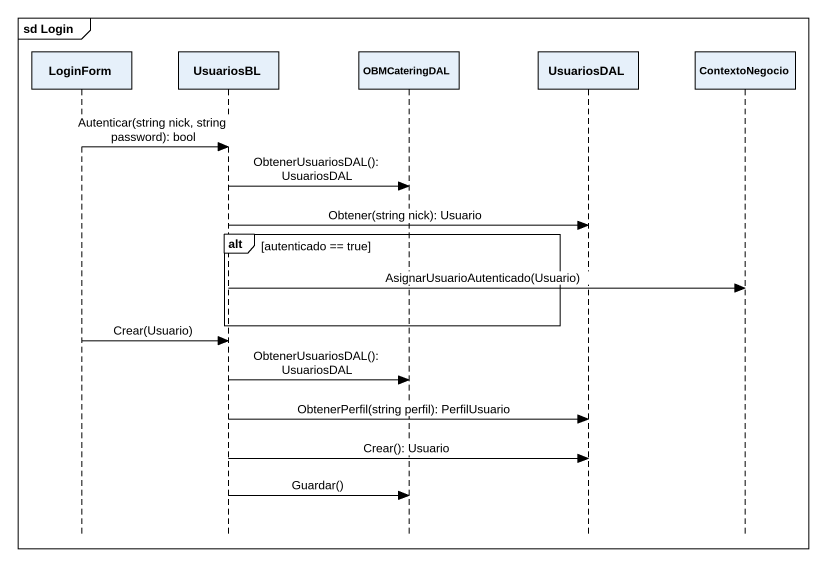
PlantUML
@startuml
mainframe sd Login
hide footbox
participant LoginForm
participant UsuariosBL
participant OBMCateringDAL
participant UsuariosDAL
participant ContextoNegocio

LoginForm -> UsuariosBL : Autenticar(string nick, string password): bool
UsuariosBL -> OBMCateringDAL : ObtenerUsuariosDAL(): UsuariosDAL
UsuariosBL -> UsuariosDAL : Obtener(string nick): Usuario
alt autenticado == true
  UsuariosBL -> ContextoNegocio : AsignarUsuarioAutenticado(Usuario)
end
LoginForm -> UsuariosBL : Crear(Usuario)
UsuariosBL -> OBMCateringDAL : ObtenerUsuariosDAL(): UsuariosDAL
UsuariosBL -> UsuariosDAL : ObtenerPerfil(string perfil): PerfilUsuario
UsuariosBL -> UsuariosDAL : Crear(): Usuario
UsuariosBL -> OBMCateringDAL : Guardar()
@enduml
